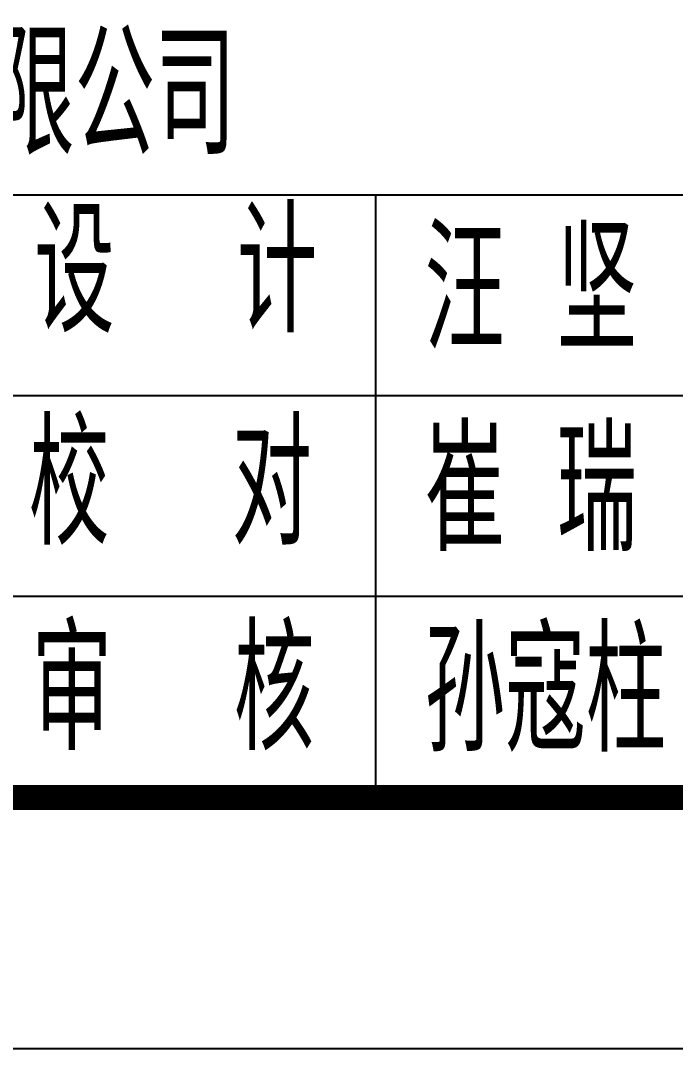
# Model space of a CAD drawing. Extents: x -165130 to 255370, y -346822 to 187778.
# Drawn here: x -97446 to -94837, y -346822 to -342726 of the extents above; entities that cross this region are included whole.
import ezdxf

# ---------------------------------------------------------------- set-up
doc = ezdxf.new("R2010")
doc.units = 0
doc.header["$MEASUREMENT"] = 0
doc.layers.get('0').update_dxf_attribs({"linetype": 'CONTINUOUS'})
for name, color, linetype in [('PUB_TEXT', 7, 'CONTINUOUS'), ('PUB_TITLE', 4, 'CONTINUOUS'), ('层0', 253, 'CONTINUOUS')]:
    doc.layers.add(name, color=color, linetype=linetype)
doc.styles.get("Standard").update_dxf_attribs({"font": 'TSSDENG', "height": 3, "bigfont": 'TSSDCHN'})

# ---------------------------------------------------------------- blocks, each defined once
blk = doc.blocks.new('qar5gesfd')
for p, q in [((-2968.1, 157224.2), (-23968.1, 157224.2)), ((-13468.1, 156424.2), (-23968.1, 156424.2)), ((-13468.1, 155624.2), (-23968.1, 155624.2))]:
    blk.add_line(p, q)
at = {"layer": 'PUB_TEXT'}
blk.add_line((-16968.1, 154824.2), (-16968.1, 157224.2), dxfattribs=at)
at = {"layer": 'PUB_TITLE'}
blk.add_lwpolyline([(-86068.1, 153824.2), (-1968.1, 153824.2), (-1968.1, 213224.2), (-86068.1, 213224.2)], close=True, dxfattribs=at)
at = {"layer": 'PUB_TITLE', "const_width": 100}
blk.add_lwpolyline([(-83568.1, 154824.2), (-2968.1, 154824.2), (-2968.1, 212224.2), (-83568.1, 212224.2)], close=True, dxfattribs=at)
at = {"layer": 'PUB_TEXT', "width": 0.7}
for s, height, p in [('江苏聚亿新材料科技有限公司', 482.27, (-21696.9, 157384.1)), ('设', 482.3, (-18329.7, 156677.5)), ('计', 482.3, (-17522, 156677.5)), ('汪 坚', 482.27, (-16774.3, 156606.3)), ('校', 482.3, (-18351, 155831.2)), ('对', 482.3, (-17543.3, 155831.2)), ('崔 瑞', 482.27, (-16774.3, 155806.3)), ('审', 482.3, (-18339.8, 155012.7)), ('核', 482.3, (-17534.4, 155012.7)), ('孙寇柱', 482.27, (-16774.3, 155006.3))]:
    blk.add_text(s, height=height, dxfattribs=at).set_placement(p)

msp = doc.modelspace()

# ---------------------------------------------------------------- block references
at = {"layer": '层0'}
msp.add_blockref('qar5gesfd', (-79061.762, -500645.973, -625.1), dxfattribs=at)

doc.saveas('drawing.dxf')
